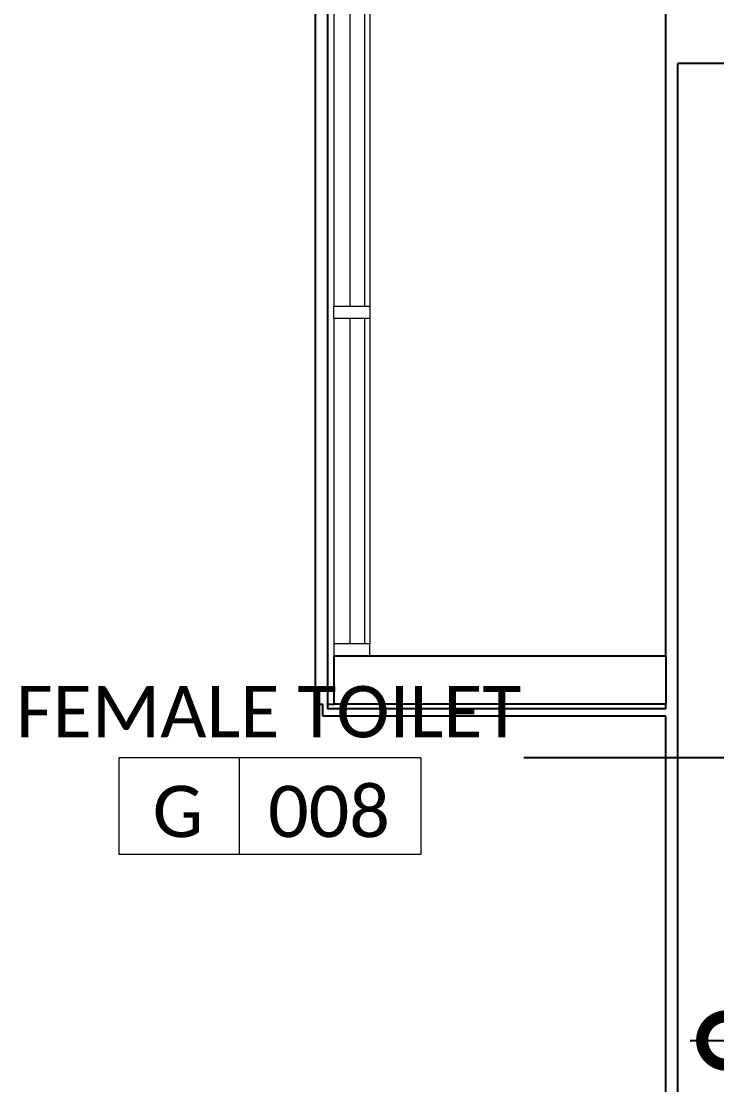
# Model space of a CAD drawing. Header units: metres. Extents: x 22.6 to 101.3, y 9.4 to 67.4.
# Drawn here: x 47.876 to 50.754, y 40.973 to 45.372 of the extents above; entities that cross this region are included whole.
import ezdxf

# ---------------------------------------------------------------- set-up
doc = ezdxf.new("R2010")
doc.units = ezdxf.units.M
doc.linetypes.add('ECG_Line-Ptrn-Sold', pattern=[9144.001000000002, 9144.000000000002, -0.001])
doc.layers.add('00', color=252, linetype='Continuous')
for name, color, linetype, lineweight in [('A-DIM', 7, 'Continuous', 5), ('A-ELEV', 1, 'ECG_Line-Ptrn-Sold', 9), ('A-TEXT', 7, 'ECG_Line-Ptrn-Sold', 13), ('A-WIN', 4, 'ECG_Line-Ptrn-Sold', 5)]:
    doc.layers.add(name, color=color, linetype=linetype, lineweight=lineweight)
doc.styles.add('Calibri', font='calibri.ttf', dxfattribs={"height": 0.2126391096979332})
doc.dimstyles.new('ECG_Dimn-Detl-100', dxfattribs={"dimscale": 0.3048, "dimtxt": 0.25, "dimasz": 1.312335958005249, "dimexe": 0.4921259842519685, "dimexo": 0.0625, "dimgap": 0, "dimtad": 1, "dimdec": 0, "dimlfac": 1000, "dimzin": 0, "dimdsep": 46, "dimtxsty": 'Calibri', "dimblk1": 'DOTSMALL', "dimblk2": 'DOTSMALL', "dimsah": 1, "dimcen": 0.09, "dimdle": 0.4921259842519685, "dimazin": 0, "dimtfac": 1, "dimtdec": 4, "dimtix": 1, "dimtmove": 0, "dimatfit": 3, "dimfxl": 0.4921259842519685, "dimfxlon": 1, "dimtvp": 1, "dimtolj": 1, "dimtzin": 0, "dimarcsym": 2})

# ---------------------------------------------------------------- blocks, each defined once
blk = doc.blocks.new('Louver System Panel - ECG_Panl-Louver-Gnrc-3498579-GROUND FLOOR PLAN')
at = {"layer": 'A-WIN'}
for p, q in [((0.6725000000000464, 0.00853553390587715), (-0.6724999999999685, 0.00853553390587715)), ((-0.5504978487579909, 0.00853553390587715), (-0.6094531186470019, 0.00853553390587715)), ((-0.5504978487579909, 0.00853553390587715), (-0.6094531186470019, 0.00853553390587715)), ((-0.5504978487579909, 0.00853553390587715), (-0.6094531186470019, 0.00853553390587715)), ((-0.5504978487579909, 0.00853553390587715), (-0.6094531186470019, 0.00853553390587715)), ((-0.5504978487579909, 0.00853553390587715), (-0.6094531186470019, 0.00853553390587715)), ((-0.5504978487579909, 0.00853553390587715), (-0.6094531186470019, 0.00853553390587715)), ((-0.5504978487579909, 0.00853553390587715), (-0.6094531186470019, 0.00853553390587715)), ((-0.4211846165740182, 0.00853553390587715), (-0.4725704120668376, 0.00853553390587715)), ((-0.4211846165740182, 0.00853553390587715), (-0.4725704120668376, 0.00853553390587715)), ((-0.4211846165740182, 0.00853553390587715), (-0.4725704120668376, 0.00853553390587715)), ((-0.4211846165740182, 0.00853553390587715), (-0.4725704120668376, 0.00853553390587715)), ((-0.4211846165740182, 0.00853553390587715), (-0.4725704120668376, 0.00853553390587715)), ((-0.4211846165740182, 0.00853553390587715), (-0.4725704120668376, 0.00853553390587715)), ((-0.4211846165740182, 0.00853553390587715), (-0.4725704120668376, 0.00853553390587715)), ((-0.3575605951802869, 0.00853553390587715), (-0.3992968470519519, 0.00853553390587715)), ((-0.3575605951802869, 0.00853553390587715), (-0.3992968470519519, 0.00853553390587715)), ((-0.3575605951802869, 0.00853553390587715), (-0.3992968470519519, 0.00853553390587715)), ((-0.3575605951802869, 0.00853553390587715), (-0.3992968470519519, 0.00853553390587715)), ((-0.3575605951802869, 0.00853553390587715), (-0.3992968470519519, 0.00853553390587715)), ((-0.3575605951802869, 0.00853553390587715), (-0.3992968470519519, 0.00853553390587715)), ((-0.3575605951802869, 0.00853553390587715), (-0.3992968470519519, 0.00853553390587715)), ((-0.2600005320745275, 0.00853553390587715), (-0.3324343099501054, 0.00853553390587715)), ((-0.2600005320745275, 0.00853553390587715), (-0.3324343099501054, 0.00853553390587715)), ((-0.2600005320745275, 0.00853553390587715), (-0.3324343099501054, 0.00853553390587715)), ((-0.2600005320745275, 0.00853553390587715), (-0.3324343099501054, 0.00853553390587715)), ((-0.2600005320745275, 0.00853553390587715), (-0.3324343099501054, 0.00853553390587715)), ((-0.2600005320745275, 0.00853553390587715), (-0.3324343099501054, 0.00853553390587715)), ((-0.2600005320745275, 0.00853553390587715), (-0.3324343099501054, 0.00853553390587715)), ((-0.007834564542021735, 0.00853553390587715), (-0.170757226021906, 0.00853553390587715)), ((-0.007834564542021735, 0.00853553390587715), (-0.170757226021906, 0.00853553390587715)), ((-0.007834564542021735, 0.00853553390587715), (-0.170757226021906, 0.00853553390587715)), ((-0.007834564542021735, 0.00853553390587715), (-0.170757226021906, 0.00853553390587715)), ((-0.007834564542021735, 0.00853553390587715), (-0.170757226021906, 0.00853553390587715)), ((-0.007834564542021735, 0.00853553390587715), (-0.170757226021906, 0.00853553390587715)), ((-0.007834564542021735, 0.00853553390587715), (-0.170757226021906, 0.00853553390587715)), ((0.1270181869782456, 0.00853553390587715), (0.02101553020985475, 0.00853553390587715)), ((0.1270181869782456, 0.00853553390587715), (0.02101553020985475, 0.00853553390587715)), ((0.1270181869782456, 0.00853553390587715), (0.02101553020985475, 0.00853553390587715)), ((0.1270181869782456, 0.00853553390587715), (0.02101553020985475, 0.00853553390587715)), ((0.1270181869782456, 0.00853553390587715), (0.02101553020985475, 0.00853553390587715)), ((0.1270181869782456, 0.00853553390587715), (0.02101553020985475, 0.00853553390587715)), ((0.1270181869782456, 0.00853553390587715), (0.02101553020985475, 0.00853553390587715)), ((0.3286394657976157, 0.00853553390587715), (0.2572788746977582, 0.00853553390587715)), ((0.3286394657976157, 0.00853553390587715), (0.2572788746977582, 0.00853553390587715)), ((0.3286394657976157, 0.00853553390587715), (0.2572788746977582, 0.00853553390587715)), ((0.3286394657976157, 0.00853553390587715), (0.2572788746977582, 0.00853553390587715)), ((0.3286394657976157, 0.00853553390587715), (0.2572788746977582, 0.00853553390587715)), ((0.3286394657976157, 0.00853553390587715), (0.2572788746977582, 0.00853553390587715)), ((0.3286394657976157, 0.00853553390587715), (0.2572788746977582, 0.00853553390587715)), ((0.3984078266631413, 0.00853553390587715), (0.3572655914033058, 0.00853553390587715)), ((0.3984078266631413, 0.00853553390587715), (0.3572655914033058, 0.00853553390587715)), ((0.3984078266631413, 0.00853553390587715), (0.3572655914033058, 0.00853553390587715)), ((0.3984078266631413, 0.00853553390587715), (0.3572655914033058, 0.00853553390587715)), ((0.3984078266631413, 0.00853553390587715), (0.3572655914033058, 0.00853553390587715)), ((0.3984078266631413, 0.00853553390587715), (0.3572655914033058, 0.00853553390587715)), ((0.3984078266631413, 0.00853553390587715), (0.3572655914033058, 0.00853553390587715)), ((0.4963225218081323, 0.00853553390587715), (0.4240348670033405, 0.00853553390587715)), ((0.4963225218081323, 0.00853553390587715), (0.4240348670033405, 0.00853553390587715)), ((0.4963225218081323, 0.00853553390587715), (0.4240348670033405, 0.00853553390587715)), ((0.4963225218081323, 0.00853553390587715), (0.4240348670033405, 0.00853553390587715)), ((0.4963225218081323, 0.00853553390587715), (0.4240348670033405, 0.00853553390587715)), ((0.4963225218081323, 0.00853553390587715), (0.4240348670033405, 0.00853553390587715)), ((0.4963225218081323, 0.00853553390587715), (0.4240348670033405, 0.00853553390587715)), ((0.6725000000000464, 0.00853553390587715), (0.5534228958890999, 0.00853553390587715)), ((0.6725000000000464, 0.00853553390587715), (0.5534228958890999, 0.00853553390587715)), ((0.6725000000000464, 0.00853553390587715), (0.5534228958890999, 0.00853553390587715)), ((0.6725000000000464, 0.00853553390587715), (0.5534228958890999, 0.00853553390587715)), ((0.6725000000000464, 0.00853553390587715), (0.5534228958890999, 0.00853553390587715)), ((0.6725000000000464, 0.00853553390587715), (0.5534228958890999, 0.00853553390587715)), ((0.6725000000000464, 0.00853553390587715), (0.5534228958890999, 0.00853553390587715)), ((-0.6724999999999685, -0.0535355339059882), (0.6725000000000464, -0.0535355339059882)), ((-0.6094531186470019, -0.0535355339059882), (-0.5504978487579909, -0.0535355339059882)), ((-0.6094531186470019, -0.0535355339059882), (-0.5504978487579909, -0.0535355339059882)), ((-0.6094531186470019, -0.0535355339059882), (-0.5504978487579909, -0.0535355339059882)), ((-0.6094531186470019, -0.0535355339059882), (-0.5504978487579909, -0.0535355339059882)), ((-0.6094531186470019, -0.0535355339059882), (-0.5504978487579909, -0.0535355339059882)), ((-0.6094531186470019, -0.0535355339059882), (-0.5504978487579909, -0.0535355339059882)), ((-0.6094531186470019, -0.0535355339059882), (-0.5504978487579909, -0.0535355339059882)), ((-0.4725704120668462, -0.0535355339059882), (-0.4211846165740182, -0.0535355339059882)), ((-0.4725704120668462, -0.0535355339059882), (-0.4211846165740182, -0.0535355339059882)), ((-0.4725704120668462, -0.0535355339059882), (-0.4211846165740182, -0.0535355339059882)), ((-0.4725704120668462, -0.0535355339059882), (-0.4211846165740182, -0.0535355339059882)), ((-0.4725704120668462, -0.0535355339059882), (-0.4211846165740182, -0.0535355339059882)), ((-0.4725704120668462, -0.0535355339059882), (-0.4211846165740182, -0.0535355339059882)), ((-0.4725704120668462, -0.0535355339059882), (-0.4211846165740182, -0.0535355339059882)), ((-0.3992968470519519, -0.0535355339059882), (-0.3575605951802869, -0.0535355339059882)), ((-0.3992968470519519, -0.0535355339059882), (-0.3575605951802869, -0.0535355339059882)), ((-0.3992968470519519, -0.0535355339059882), (-0.3575605951802869, -0.0535355339059882)), ((-0.3992968470519519, -0.0535355339059882), (-0.3575605951802869, -0.0535355339059882)), ((-0.3992968470519519, -0.0535355339059882), (-0.3575605951802869, -0.0535355339059882)), ((-0.3992968470519519, -0.0535355339059882), (-0.3575605951802869, -0.0535355339059882)), ((-0.3992968470519519, -0.0535355339059882), (-0.3575605951802869, -0.0535355339059882)), ((-0.3324343099501054, -0.0535355339059882), (-0.2600005320745275, -0.0535355339059882)), ((-0.3324343099501054, -0.0535355339059882), (-0.2600005320745275, -0.0535355339059882)), ((-0.3324343099501054, -0.0535355339059882), (-0.2600005320745275, -0.0535355339059882)), ((-0.3324343099501054, -0.0535355339059882), (-0.2600005320745275, -0.0535355339059882)), ((-0.3324343099501054, -0.0535355339059882), (-0.2600005320745275, -0.0535355339059882)), ((-0.3324343099501054, -0.0535355339059882), (-0.2600005320745275, -0.0535355339059882)), ((-0.3324343099501054, -0.0535355339059882), (-0.2600005320745275, -0.0535355339059882)), ((-0.170757226021906, -0.0535355339059882), (-0.007834564542021735, -0.0535355339059882)), ((-0.170757226021906, -0.0535355339059882), (-0.007834564542021735, -0.0535355339059882)), ((-0.170757226021906, -0.0535355339059882), (-0.007834564542021735, -0.0535355339059882)), ((-0.170757226021906, -0.0535355339059882), (-0.007834564542021735, -0.0535355339059882)), ((-0.170757226021906, -0.0535355339059882), (-0.007834564542021735, -0.0535355339059882)), ((-0.170757226021906, -0.0535355339059882), (-0.007834564542021735, -0.0535355339059882)), ((-0.170757226021906, -0.0535355339059882), (-0.007834564542021735, -0.0535355339059882)), ((0.02101553020985475, -0.0535355339059882), (0.1270181869782456, -0.0535355339059882)), ((0.02101553020985475, -0.0535355339059882), (0.1270181869782456, -0.0535355339059882)), ((0.02101553020985475, -0.0535355339059882), (0.1270181869782456, -0.0535355339059882)), ((0.02101553020985475, -0.0535355339059882), (0.1270181869782456, -0.0535355339059882)), ((0.02101553020985475, -0.0535355339059882), (0.1270181869782456, -0.0535355339059882)), ((0.02101553020985475, -0.0535355339059882), (0.1270181869782456, -0.0535355339059882)), ((0.02101553020985475, -0.0535355339059882), (0.1270181869782456, -0.0535355339059882)), ((0.2572788746977582, -0.0535355339059882), (0.3286394657976157, -0.0535355339059882)), ((0.2572788746977582, -0.0535355339059882), (0.3286394657976157, -0.0535355339059882)), ((0.2572788746977582, -0.0535355339059882), (0.3286394657976157, -0.0535355339059882)), ((0.2572788746977582, -0.0535355339059882), (0.3286394657976157, -0.0535355339059882)), ((0.2572788746977582, -0.0535355339059882), (0.3286394657976157, -0.0535355339059882)), ((0.2572788746977582, -0.0535355339059882), (0.3286394657976157, -0.0535355339059882)), ((0.2572788746977582, -0.0535355339059882), (0.3286394657976157, -0.0535355339059882)), ((0.3572655914033058, -0.0535355339059882), (0.3984078266631413, -0.0535355339059882)), ((0.3572655914033058, -0.0535355339059882), (0.3984078266631413, -0.0535355339059882)), ((0.3572655914033058, -0.0535355339059882), (0.3984078266631413, -0.0535355339059882)), ((0.3572655914033058, -0.0535355339059882), (0.3984078266631413, -0.0535355339059882)), ((0.3572655914033058, -0.0535355339059882), (0.3984078266631413, -0.0535355339059882)), ((0.3572655914033058, -0.0535355339059882), (0.3984078266631413, -0.0535355339059882)), ((0.3572655914033058, -0.0535355339059882), (0.3984078266631413, -0.0535355339059882)), ((0.4240348670033405, -0.0535355339059882), (0.4963225218081323, -0.0535355339059882)), ((0.4240348670033405, -0.0535355339059882), (0.4963225218081323, -0.0535355339059882)), ((0.4240348670033405, -0.0535355339059882), (0.4963225218081323, -0.0535355339059882)), ((0.4240348670033405, -0.0535355339059882), (0.4963225218081323, -0.0535355339059882)), ((0.4240348670033405, -0.0535355339059882), (0.4963225218081323, -0.0535355339059882)), ((0.4240348670033405, -0.0535355339059882), (0.4963225218081323, -0.0535355339059882)), ((0.4240348670033405, -0.0535355339059882), (0.4963225218081323, -0.0535355339059882)), ((0.5534228958890999, -0.0535355339059882), (0.6725000000000464, -0.0535355339059882)), ((0.5534228958890999, -0.0535355339059882), (0.6725000000000464, -0.0535355339059882)), ((0.5534228958890999, -0.0535355339059882), (0.6725000000000464, -0.0535355339059882)), ((0.5534228958890999, -0.0535355339059882), (0.6725000000000464, -0.0535355339059882)), ((0.5534228958890999, -0.0535355339059882), (0.6725000000000464, -0.0535355339059882)), ((0.5534228958890999, -0.0535355339059882), (0.6725000000000464, -0.0535355339059882)), ((0.5534228958890999, -0.0535355339059882), (0.6725000000000464, -0.0535355339059882))]:
    blk.add_line(p, q, dxfattribs=at)
blk = doc.blocks.new('Louver System Panel - ECG_Panl-Louver-Gnrc-3498617-GROUND FLOOR PLAN')
at = {"layer": 'A-WIN'}
for p, q in [((0.6850000000000436, 0.00853553390587715), (-0.6849999999999395, 0.00853553390587715)), ((-0.4069678482499154, 0.00853553390587715), (-0.5621946938311475, 0.00853553390587715)), ((-0.4069678482499154, 0.00853553390587715), (-0.5621946938311475, 0.00853553390587715)), ((-0.4069678482499154, 0.00853553390587715), (-0.5621946938311475, 0.00853553390587715)), ((-0.4069678482499154, 0.00853553390587715), (-0.5621946938311475, 0.00853553390587715)), ((-0.4069678482499154, 0.00853553390587715), (-0.5621946938311475, 0.00853553390587715)), ((-0.4069678482499154, 0.00853553390587715), (-0.5621946938311475, 0.00853553390587715)), ((-0.4069678482499154, 0.00853553390587715), (-0.5621946938311475, 0.00853553390587715)), ((-0.2497239219875174, 0.00853553390587715), (-0.2869957113780356, 0.00853553390587715)), ((-0.2497239219875174, 0.00853553390587715), (-0.2869957113780356, 0.00853553390587715)), ((-0.2497239219875174, 0.00853553390587715), (-0.2869957113780356, 0.00853553390587715)), ((-0.2497239219875174, 0.00853553390587715), (-0.2869957113780356, 0.00853553390587715)), ((-0.2497239219875174, 0.00853553390587715), (-0.2869957113780356, 0.00853553390587715)), ((-0.2497239219875174, 0.00853553390587715), (-0.2869957113780356, 0.00853553390587715)), ((-0.2497239219875174, 0.00853553390587715), (-0.2869957113780356, 0.00853553390587715)), ((-0.1415810971119075, 0.00853553390587715), (-0.2208442110960022, 0.00853553390587715)), ((-0.1415810971119075, 0.00853553390587715), (-0.2208442110960022, 0.00853553390587715)), ((-0.1415810971119075, 0.00853553390587715), (-0.2208442110960022, 0.00853553390587715)), ((-0.1415810971119075, 0.00853553390587715), (-0.2208442110960022, 0.00853553390587715)), ((-0.1415810971119075, 0.00853553390587715), (-0.2208442110960022, 0.00853553390587715)), ((-0.1415810971119075, 0.00853553390587715), (-0.2208442110960022, 0.00853553390587715)), ((-0.1415810971119075, 0.00853553390587715), (-0.2208442110960022, 0.00853553390587715)), ((0.2215077778547216, 0.00853553390587715), (-0.03030514858833378, 0.00853553390587715)), ((0.2215077778547216, 0.00853553390587715), (-0.03030514858833378, 0.00853553390587715)), ((0.2215077778547216, 0.00853553390587715), (-0.03030514858833378, 0.00853553390587715)), ((0.2215077778547216, 0.00853553390587715), (-0.03030514858833378, 0.00853553390587715)), ((0.2215077778547216, 0.00853553390587715), (-0.03030514858833378, 0.00853553390587715)), ((0.2215077778547216, 0.00853553390587715), (-0.03030514858833378, 0.00853553390587715)), ((0.2215077778547216, 0.00853553390587715), (-0.03030514858833378, 0.00853553390587715)), ((0.4207863123987792, 0.00853553390587715), (0.3408512288633434, 0.00853553390587715)), ((0.4207863123987792, 0.00853553390587715), (0.3408512288633434, 0.00853553390587715)), ((0.4207863123987792, 0.00853553390587715), (0.3408512288633434, 0.00853553390587715)), ((0.4207863123987792, 0.00853553390587715), (0.3408512288633434, 0.00853553390587715)), ((0.4207863123987792, 0.00853553390587715), (0.3408512288633434, 0.00853553390587715)), ((0.4207863123987792, 0.00853553390587715), (0.3408512288633434, 0.00853553390587715)), ((0.4207863123987792, 0.00853553390587715), (0.3408512288633434, 0.00853553390587715)), ((0.5584752645275824, 0.00853553390587715), (0.4838171153444562, 0.00853553390587715)), ((0.5584752645275824, 0.00853553390587715), (0.4838171153444562, 0.00853553390587715)), ((0.5584752645275824, 0.00853553390587715), (0.4838171153444562, 0.00853553390587715)), ((0.5584752645275824, 0.00853553390587715), (0.4838171153444562, 0.00853553390587715)), ((0.5584752645275824, 0.00853553390587715), (0.4838171153444562, 0.00853553390587715)), ((0.5584752645275824, 0.00853553390587715), (0.4838171153444562, 0.00853553390587715)), ((0.5584752645275824, 0.00853553390587715), (0.4838171153444562, 0.00853553390587715)), ((0.6850000000000436, 0.00853553390587715), (0.6109138951706752, 0.00853553390587715)), ((0.6850000000000436, 0.00853553390587715), (0.6109138951706752, 0.00853553390587715)), ((0.6850000000000436, 0.00853553390587715), (0.6109138951706752, 0.00853553390587715)), ((0.6850000000000436, 0.00853553390587715), (0.6109138951706752, 0.00853553390587715)), ((0.6850000000000436, 0.00853553390587715), (0.6109138951706752, 0.00853553390587715)), ((0.6850000000000436, 0.00853553390587715), (0.6109138951706752, 0.00853553390587715)), ((0.6850000000000436, 0.00853553390587715), (0.6109138951706752, 0.00853553390587715)), ((-0.6849999999999395, -0.0535355339059882), (0.6850000000000436, -0.0535355339059882)), ((-0.5621946938311475, -0.0535355339059882), (-0.4069678482499154, -0.0535355339059882)), ((-0.5621946938311475, -0.0535355339059882), (-0.4069678482499154, -0.0535355339059882)), ((-0.5621946938311475, -0.0535355339059882), (-0.4069678482499154, -0.0535355339059882)), ((-0.5621946938311475, -0.0535355339059882), (-0.4069678482499154, -0.0535355339059882)), ((-0.5621946938311475, -0.0535355339059882), (-0.4069678482499154, -0.0535355339059882)), ((-0.5621946938311475, -0.0535355339059882), (-0.4069678482499154, -0.0535355339059882)), ((-0.5621946938311475, -0.0535355339059882), (-0.4069678482499154, -0.0535355339059882)), ((-0.2869957113780356, -0.0535355339059882), (-0.2497239219875174, -0.0535355339059882)), ((-0.2869957113780356, -0.0535355339059882), (-0.2497239219875174, -0.0535355339059882)), ((-0.2869957113780356, -0.0535355339059882), (-0.2497239219875174, -0.0535355339059882)), ((-0.2869957113780356, -0.0535355339059882), (-0.2497239219875174, -0.0535355339059882)), ((-0.2869957113780356, -0.0535355339059882), (-0.2497239219875174, -0.0535355339059882)), ((-0.2869957113780356, -0.0535355339059882), (-0.2497239219875174, -0.0535355339059882)), ((-0.2869957113780356, -0.0535355339059882), (-0.2497239219875174, -0.0535355339059882)), ((-0.2208442110960022, -0.0535355339059882), (-0.1415810971119075, -0.0535355339059882)), ((-0.2208442110960022, -0.0535355339059882), (-0.1415810971119075, -0.0535355339059882)), ((-0.2208442110960022, -0.0535355339059882), (-0.1415810971119075, -0.0535355339059882)), ((-0.2208442110960022, -0.0535355339059882), (-0.1415810971119075, -0.0535355339059882)), ((-0.2208442110960022, -0.0535355339059882), (-0.1415810971119075, -0.0535355339059882)), ((-0.2208442110960022, -0.0535355339059882), (-0.1415810971119075, -0.0535355339059882)), ((-0.2208442110960022, -0.0535355339059882), (-0.1415810971119075, -0.0535355339059882)), ((-0.03030514858833378, -0.0535355339059882), (0.2215077778547216, -0.0535355339059882)), ((-0.03030514858833378, -0.0535355339059882), (0.2215077778547216, -0.0535355339059882)), ((-0.03030514858833378, -0.0535355339059882), (0.2215077778547216, -0.0535355339059882)), ((-0.03030514858833378, -0.0535355339059882), (0.2215077778547216, -0.0535355339059882)), ((-0.03030514858833378, -0.0535355339059882), (0.2215077778547216, -0.0535355339059882)), ((-0.03030514858833378, -0.0535355339059882), (0.2215077778547216, -0.0535355339059882)), ((-0.03030514858833378, -0.0535355339059882), (0.2215077778547216, -0.0535355339059882)), ((0.3408512288633434, -0.0535355339059882), (0.4207863123987792, -0.0535355339059882)), ((0.3408512288633434, -0.0535355339059882), (0.4207863123987792, -0.0535355339059882)), ((0.3408512288633434, -0.0535355339059882), (0.4207863123987792, -0.0535355339059882)), ((0.3408512288633434, -0.0535355339059882), (0.4207863123987792, -0.0535355339059882)), ((0.3408512288633434, -0.0535355339059882), (0.4207863123987792, -0.0535355339059882)), ((0.3408512288633434, -0.0535355339059882), (0.4207863123987792, -0.0535355339059882)), ((0.3408512288633434, -0.0535355339059882), (0.4207863123987792, -0.0535355339059882)), ((0.4838171153444562, -0.0535355339059882), (0.5584752645275824, -0.0535355339059882)), ((0.4838171153444562, -0.0535355339059882), (0.5584752645275824, -0.0535355339059882)), ((0.4838171153444562, -0.0535355339059882), (0.5584752645275824, -0.0535355339059882)), ((0.4838171153444562, -0.0535355339059882), (0.5584752645275824, -0.0535355339059882)), ((0.4838171153444562, -0.0535355339059882), (0.5584752645275824, -0.0535355339059882)), ((0.4838171153444562, -0.0535355339059882), (0.5584752645275824, -0.0535355339059882)), ((0.4838171153444562, -0.0535355339059882), (0.5584752645275824, -0.0535355339059882)), ((0.6109138951706838, -0.0535355339059882), (0.6850000000000436, -0.0535355339059882)), ((0.6109138951706838, -0.0535355339059882), (0.6850000000000436, -0.0535355339059882)), ((0.6109138951706838, -0.0535355339059882), (0.6850000000000436, -0.0535355339059882)), ((0.6109138951706838, -0.0535355339059882), (0.6850000000000436, -0.0535355339059882)), ((0.6109138951706838, -0.0535355339059882), (0.6850000000000436, -0.0535355339059882)), ((0.6109138951706838, -0.0535355339059882), (0.6850000000000436, -0.0535355339059882)), ((0.6109138951706838, -0.0535355339059882), (0.6850000000000436, -0.0535355339059882))]:
    blk.add_line(p, q, dxfattribs=at)
blk = doc.blocks.new('Rectangular Mullion - ECG_Mlon-rect-Gnrc-3498575-GROUND FLOOR PLAN')
at = {"layer": 'A-ELEV'}
for p, q in [((49.1689306083978, 44.14232717912514), (49.1689306083978, 42.79732717912513)), ((49.3189306083978, 44.14232717912514), (49.3189306083978, 42.79732717912513))]:
    blk.add_line(p, q, dxfattribs=at)
blk = doc.blocks.new('Rectangular Mullion - ECG_Mlon-rect-Gnrc-3498576-GROUND FLOOR PLAN')
at = {"layer": 'A-ELEV'}
for p, q in [((49.1689306083978, 45.56232717912515), (49.1689306083978, 44.19232717912514)), ((49.3189306083978, 45.56232717912515), (49.3189306083978, 44.19232717912514))]:
    blk.add_line(p, q, dxfattribs=at)
blk = doc.blocks.new('Rectangular Mullion - ECG_Mlon-rect-Gnrc-V170-GROUND FLOOR PLAN')
at = {"layer": 'A-WIN'}
for p, q in [((0, 0.07499999999999998), (-0.05, 0.07499999999999998)), ((-0.05, 0.07499999999999998), (-0.05, -0.07499999999999998)), ((0, 0.07499999999999998), (0, -0.07499999999999998)), ((-0.05, -0.07499999999999998), (0, -0.07499999999999998))]:
    blk.add_line(p, q, dxfattribs=at)
blk = doc.blocks.new('Rectangular Mullion - ECG_Mlon-rect-Gnrc-V167-GROUND FLOOR PLAN')
at = {"layer": 'A-WIN'}
for p, q in [((0.025, 0.07499999999999998), (-0.025, 0.07499999999999998)), ((-0.025, 0.07499999999999998), (-0.025, -0.07499999999999998)), ((0.025, 0.07499999999999998), (0.025, -0.07499999999999998)), ((-0.025, -0.07499999999999998), (0.025, -0.07499999999999998))]:
    blk.add_line(p, q, dxfattribs=at)
blk = doc.blocks.new('ECG_G-Tag-Room - ECG_G-Tag-Room-Engl-1568319-GROUND FLOOR PLAN')
at = {"layer": 'A-TEXT'}
for p, q in [((-0.006249999999999996, 0), (-0.006249999999999996, -0.004)), ((0.00625, 0), (-0.006249999999999996, 0)), ((-0.001249999999999994, -0.004), (-0.001249999999999987, 0)), ((0.00625, 0), (0.00625, -0.004)), ((0.006250000000000001, -0.004), (-0.006249999999999996, -0.004))]:
    blk.add_line(p, q, dxfattribs=at)
blk = doc.blocks.new('_DotSmall')
at = {"color": 0, "linetype": 'ByBlock', "const_width": 0.5}
blk.add_lwpolyline([(-0.0625, 0, 1), (0.0625, 0, 1)], format="xyb", close=True, dxfattribs=at)

msp = doc.modelspace()

# ---------------------------------------------------------------- linework, layer by layer
at = {"layer": '00', "color": 252}
for p, q in [((49.0939306083978, 42.54732717912514), (49.0939306083978, 51.7173271791252)), ((49.1439306083978, 49.8473271791252), (49.14393060839773, 42.52732717912514)), ((50.54393060839772, 42.74732717912512), (50.54393060839773, 49.79732717912517)), ((50.59393060839772, 38.54732717912512), (50.59393060839773, 45.19732717912522)), ((50.79393060839772, 45.19732717912522), (50.59393060839773, 45.19732717912522)), ((49.16893060839772, 42.74732717912513), (50.54393060839772, 42.74732717912513)), ((49.16893060839772, 42.74732717912513), (49.16893060839772, 42.54732717912513)), ((50.54393060839772, 42.74732717912513), (50.54393060839772, 42.54732717912513)), ((49.0939306083978, 42.54732717912514), (49.12393060839773, 42.54732717912514)), ((49.12393060839773, 42.49732717912514), (49.12393060839773, 42.54732717912514)), ((49.14393060839775, 42.54732717912514), (49.1689306083977, 42.54732717912514)), ((50.54393060839772, 42.54732717912513), (49.16893060839772, 42.54732717912513)), ((50.54393060839772, 42.52732717912512), (50.54393060839772, 42.54732717912513)), ((50.54393060839772, 42.52732717912512), (49.14393060839773, 42.52732717912514)), ((50.54393060839772, 42.49732717912514), (49.12393060839773, 42.49732717912514)), ((50.54393060839771, 38.59732717912512), (50.54393060839772, 42.49732717912514)), ((54.19102413679537, 42.32631720791379), (49.95571891590479, 42.32465005121387))]:
    msp.add_line(p, q, dxfattribs=at)

# ---------------------------------------------------------------- block references
for name in ['Rectangular Mullion - ECG_Mlon-rect-Gnrc-3498576-GROUND FLOOR PLAN', 'Rectangular Mullion - ECG_Mlon-rect-Gnrc-3498575-GROUND FLOOR PLAN']:
    msp.add_blockref(name, (0, 0), dxfattribs=at)
for name, p, rotation in [('Louver System Panel - ECG_Panl-Louver-Gnrc-3498617-GROUND FLOOR PLAN', (49.2439306083978, 44.87732717912515), 89.99999999999993), ('Louver System Panel - ECG_Panl-Louver-Gnrc-3498579-GROUND FLOOR PLAN', (49.2439306083978, 43.46982717912514), 89.99999999999993), ('Rectangular Mullion - ECG_Mlon-rect-Gnrc-V170-GROUND FLOOR PLAN', (49.2439306083978, 42.74732717912513), 269.9999999999999)]:
    msp.add_blockref(name, p, dxfattribs=dict(at, rotation=rotation))
at = {"layer": '00', "color": 252, "extrusion": (0, 0, -1), "rotation": 90.00000000000007}
msp.add_blockref('Rectangular Mullion - ECG_Mlon-rect-Gnrc-V167-GROUND FLOOR PLAN', (-49.2439306083978, 44.16732717912515), dxfattribs=at)
at = {"layer": '00', "color": 252, "xscale": 99.99999999999993, "yscale": 99.99999999999993, "zscale": 99.99999999999993}
msp.add_blockref('ECG_G-Tag-Room - ECG_G-Tag-Room-Engl-1568319-GROUND FLOOR PLAN', (48.90431693731803, 42.32465005121387), dxfattribs=at)

# ---------------------------------------------------------------- texts
at = {"layer": '00', "color": 252, "char_height": 0.212639109697933, "attachment_point": 2, "line_spacing_factor": 1.156427148766662, "style": 'Calibri'}
for s, insert, width in [('FEMALE TOILET', (48.89946891590479, 42.62227536632965), 2.534999999999997), ('\\fCalibri|b0|i0|c178|p34|;G', (48.52395041388612, 42.20973562954953), 0.2549999999999997), ('008', (49.1494689159048, 42.20973562954953), 0.6119999999999993)]:
    msp.add_mtext(s, dxfattribs=dict(at, insert=insert, width=width))

# ---------------------------------------------------------------- dimensions: what is measured, and where the dimension line sits
at = {"layer": 'A-DIM'}
msp.add_linear_dim(base=(58.79393060839772, 41.15563026259748), p1=(50.79393060839772, 41.30563026259748), p2=(58.79393060839772, 41.30563026259748), dimstyle='ECG_Dimn-Detl-100', override={"dimpost": '<>', "dimfxl": 8.000000000000007}, dxfattribs=at).render()

doc.saveas('drawing.dxf')
